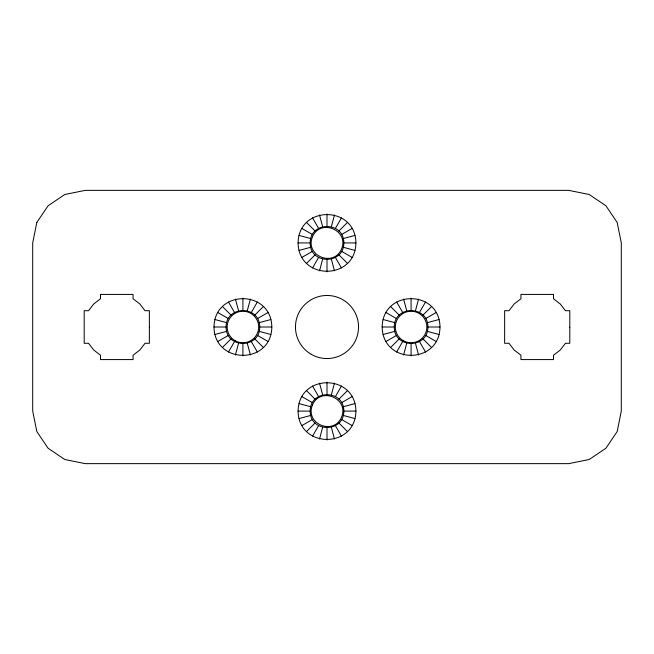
<?xml version="1.0" encoding="UTF-8"?>
<svg xmlns="http://www.w3.org/2000/svg" width="654" height="654" viewBox="0 0 654 654"><rect width="100%" height="100%" fill="white"/><g stroke="black" fill="none" stroke-linecap="round" stroke-linejoin="round"><path stroke-width="0.98" d="M214.005 327.008C214.447 289.248 271.377 289.248 271.827 327.008C271.377 364.769 214.447 364.769 214.005 327.008L226.096 327.008C225.867 348.844 259.957 348.844 259.736 327.008C259.957 305.165 225.867 305.165 226.096 327.008M298.085 242.92C298.535 205.16 355.465 205.16 355.915 242.92C355.465 280.68 298.535 280.68 298.085 242.92L310.176 242.92C309.955 221.085 344.045 221.085 343.824 242.92C344.045 264.764 309.955 264.764 310.176 242.92M298.085 411.096C298.535 373.328 355.465 373.328 355.915 411.096C355.465 448.857 298.535 448.857 298.085 411.096L310.176 411.096C309.955 389.253 344.045 389.253 343.824 411.096C344.045 432.932 309.955 432.932 310.176 411.096M382.173 327.008C382.623 289.248 439.553 289.248 439.995 327.008C439.553 364.769 382.623 364.769 382.173 327.008L394.264 327.008C394.043 348.844 428.133 348.844 427.904 327.008C428.133 305.165 394.043 305.165 394.264 327.008M235.432 354.934L238.563 343.252M247.269 310.756L250.4 299.082M319.52 270.846L322.643 259.172M331.357 226.676L334.48 214.994M319.52 439.022L322.643 427.34M331.357 394.844L334.48 383.17M403.6 354.934L406.731 343.252M415.437 310.756L418.568 299.082M228.459 352.048L234.5 341.576M251.324 312.44L257.374 301.968M312.547 267.96L318.588 257.488M335.412 228.352L341.453 217.88M312.547 436.128L318.588 425.664M335.412 396.528L341.453 386.056M396.626 352.048L402.676 341.576M419.5 312.44L425.541 301.968M222.474 347.454L231.017 338.903M254.807 315.114L263.358 306.562M306.554 263.366L315.105 254.815M338.895 231.026L347.446 222.474M306.554 431.534L315.105 422.991M338.895 399.202L347.446 390.651M390.642 347.454L399.193 338.903M422.983 315.114L431.526 306.562M301.96 257.382L312.432 251.332M341.568 234.508L352.04 228.467M217.872 341.462L228.344 335.42M257.48 318.596L267.952 312.555M386.048 341.462L396.52 335.42M425.656 318.596L436.128 312.555M301.96 425.55L312.432 419.5M341.568 402.684L352.04 396.635M299.074 250.408L310.748 247.277M343.252 238.571L354.926 235.44M214.986 334.488L226.668 331.357M259.164 322.651L270.838 319.528M383.162 334.488L394.836 331.357M427.332 322.651L439.014 319.528M299.074 418.576L310.748 415.445M343.252 406.739L354.926 403.608M343.824 242.92L355.915 242.92M259.736 327.008L271.827 327.008M427.904 327.008L439.995 327.008M343.824 411.096L355.915 411.096M299.074 235.44L310.748 238.571M343.252 247.277L354.926 250.408M383.162 319.528L394.836 322.651M427.332 331.357L439.014 334.488M214.986 319.528L226.668 322.651M259.164 331.357L270.838 334.488M299.074 403.608L310.748 406.739M343.252 415.445L354.926 418.576M301.96 228.467L312.432 234.508M341.568 251.332L352.04 257.382M386.048 312.555L396.52 318.596M425.656 335.42L436.128 341.462M217.872 312.555L228.344 318.596M257.48 335.42L267.952 341.462M301.96 396.635L312.432 402.684M341.568 419.5L352.04 425.55M306.554 222.474L315.105 231.026M338.895 254.815L347.446 263.366M390.642 306.562L399.193 315.114M422.983 338.903L431.526 347.454M222.474 306.562L231.017 315.114M254.807 338.903L263.358 347.454M306.554 390.651L315.105 399.202M338.895 422.991L347.446 431.534M396.626 301.968L402.676 312.44M419.5 341.576L425.541 352.048M312.547 217.88L318.588 228.352M335.412 257.488L341.453 267.96M312.547 386.056L318.588 396.528M335.412 425.664L341.453 436.128M228.459 301.968L234.5 312.44M251.324 341.576L257.374 352.048M403.6 299.082L406.731 310.756M415.437 343.252L418.568 354.934M319.52 214.994L322.643 226.676M331.357 259.172L334.48 270.846M319.52 383.17L322.643 394.844M331.357 427.34L334.48 439.022M235.432 299.082L238.563 310.756M247.269 343.252L250.4 354.934M411.088 298.093L411.088 310.184M411.088 343.832L411.088 355.923M327 214.013L327 226.104M327 259.744L327 271.835M327 382.181L327 394.272M327 427.912L327 440.003M242.912 298.093L242.912 310.184M242.912 343.832L242.912 355.923M149.365 327.253L149.365 343.285L145.016 343.285L139.825 350.037L133.073 355.22L133.073 359.577L100.495 359.577L100.495 355.22L93.751 350.029L88.568 343.285L84.203 343.285L84.203 310.707L88.568 310.699L93.751 303.963L100.495 298.78L100.495 294.414L133.073 294.414L133.073 298.78L139.825 303.963L145.008 310.707L149.365 310.699L149.365 327.253M569.798 327.253L569.798 343.285L565.44 343.285L560.257 350.037L553.505 355.22L553.505 359.577L520.927 359.577L520.927 355.22L514.175 350.029L508.992 343.285L504.635 343.285L504.635 310.707L509 310.707L514.183 303.963L520.927 298.78L520.927 294.414L553.505 294.414L553.505 298.78L560.249 303.963L565.44 310.707L569.798 310.699L569.798 327.253M36.828 222.458L32.7 242.912L32.7 411.088L36.828 431.542L48.094 448.243L64.803 459.509L85.257 463.637L568.743 463.637L589.197 459.509L605.906 448.243L617.172 431.542L621.3 411.088L621.3 242.912L617.172 222.458L605.906 205.757L589.197 194.491L568.743 190.363L85.257 190.363L64.803 194.491L48.094 205.757L36.828 222.458M312.473 236.781C304.617 255.608 333.532 267.748 341.527 249.051C349.383 230.224 320.468 218.084 312.473 236.781M312.473 404.949C304.617 423.776 333.532 435.916 341.527 417.219C349.383 398.392 320.468 386.252 312.473 404.949M235.031 340.652A15.77 15.77 0 0 0 258.682 327A15.77 15.77 0 0 0 235.031 313.348A15.77 15.77 0 0 0 235.031 340.652M403.199 340.652A15.77 15.77 0 0 0 426.849 327A15.77 15.77 0 0 0 403.199 313.348A15.77 15.77 0 0 0 403.199 340.652M311.23 354.304A31.531 31.531 0 0 0 358.531 327A31.531 31.531 0 0 0 311.23 299.696A31.531 31.531 0 0 0 311.23 354.304"/></g></svg>
